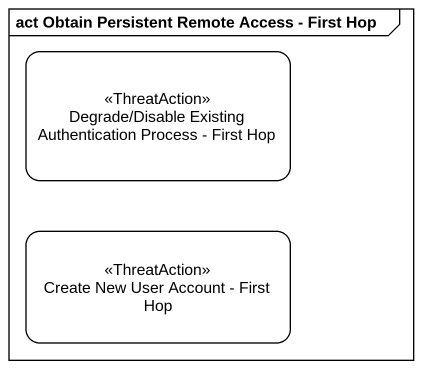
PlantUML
@startuml
mainframe act Obtain Persistent Remote Access - First Hop
hide empty description
state "Degrade/Disable Existing Authentication Process - First Hop" as Degrade_Disable_Existing <<ThreatAction>>
state "Create New User Account - First Hop" as Create_New_User_Account <<ThreatAction>>
@enduml
